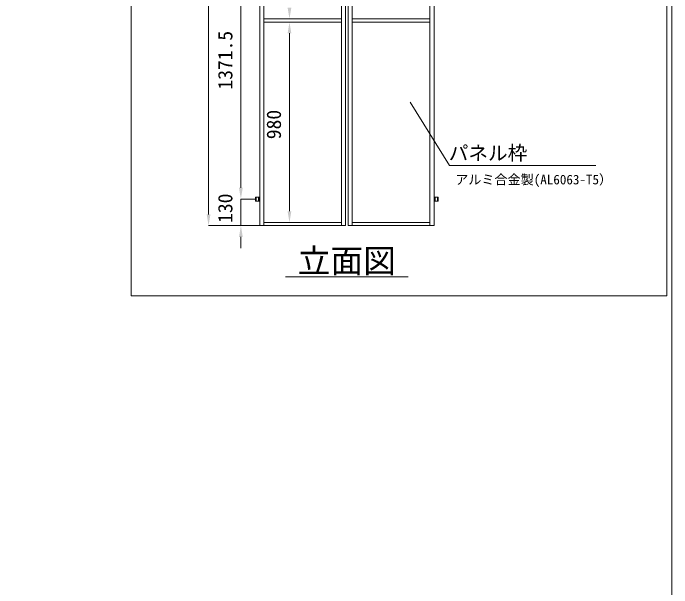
# Model space of a CAD drawing. Units: millimetres, scale not verified. Extents: x -30584 to 1616, y -23100 to 23100.
# Drawn here: x -3538 to 1616, y -18581 to -14085 of the extents above; entities that cross this region are included whole.
import ezdxf
from ezdxf.enums import TextEntityAlignment as Align

# ---------------------------------------------------------------- set-up
doc = ezdxf.new("R2010")
doc.units = ezdxf.units.MM
doc.header["$LTSCALE"] = 150
doc.linetypes.add('DASHED1', pattern=[1.8, 1.2, -0.6])
for name, color, linetype, lineweight in [('0-A_図面枠', 7, 'Continuous', 18), ('0-B_寸法', 3, 'Continuous', 18), ('1-8_標準ﾊﾟﾈﾙ', 7, 'Continuous', 18), ('1-A_文字', 7, 'Continuous', 18)]:
    doc.layers.add(name, color=color, linetype=linetype, lineweight=lineweight)
doc.styles.add('ＭＳ ゴシック', font='')
doc.styles.get('ＭＳ ゴシック').set_extended_font_data('MS Gothic')

msp = doc.modelspace()

# ---------------------------------------------------------------- linework, layer by layer
at = {"layer": '0-A_図面枠'}
for points in [[(-30584.2, -900), (1615.8, -900), (1615.8, -23100), (-30584.2, -23100)], [(-2615.8, -9601.9), (1576, -9601.9), (1576, -16297.3), (-2615.8, -16297.3)]]:
    msp.add_lwpolyline(points, close=True, dxfattribs=at)
at = {"layer": '0-B_寸法'}
for p, q in [((-2009.6, -11030.5), (-2009.6, -15659.3)), ((-1756.6, -13432.9), (-1756.6, -15451.3)), ((-1576.3, -14128.9), (-1374.7, -14128.9)), ((-1576.3, -14154.5), (-1374.7, -14154.5)), ((-1376.3, -14242.5), (-1376.3, -15634.5)), ((-1756.6, -15451.3), (-1756.6, -15363.3)), ((-1643.1, -15539.3), (-1758.2, -15539.3)), ((-1643.1, -15539.3), (-1758.2, -15539.3)), ((-1756.6, -15539.3), (-1756.6, -15747.3)), ((-1611.1, -15747.3), (-2011.2, -15747.3)), ((-1611.1, -15747.3), (-1758.2, -15747.3)), ((-1576.3, -15722.5), (-1374.7, -15722.5)), ((-1756.6, -15835.3), (-1756.6, -15923.3)), ((-1407.3, -16147.3), (-447.3, -16147.3))]:
    msp.add_line(p, q, dxfattribs=at)
at = {"layer": '0-B_寸法', "color": 91}
for points in [[(-1391, -14040.9), (-1376.3, -14128.9), (-1361.6, -14040.9)], [(-1391, -14242.5), (-1376.3, -14154.5), (-1361.6, -14242.5)], [(-1771.3, -15451.3), (-1756.6, -15539.3), (-1741.9, -15451.3)], [(-1771.3, -15451.3), (-1756.6, -15539.3), (-1741.9, -15451.3)], [(-2024.3, -15659.3), (-2009.6, -15747.3), (-1994.9, -15659.3)], [(-1391, -15634.5), (-1376.3, -15722.5), (-1361.6, -15634.5)], [(-1771.3, -15835.3), (-1756.6, -15747.3), (-1741.9, -15835.3)]]:
    msp.add_solid(points, dxfattribs=at)
at = {"layer": '1-8_標準ﾊﾟﾈﾙ', "linetype": 'DASHED1'}
for p, q in [((-1636.7, -15523.3), (-1636.7, -15555.3)), ((-1619.1, -15523.3), (-1619.1, -15555.3)), ((-235.6, -15523.3), (-235.6, -15555.3)), ((-218, -15523.3), (-218, -15555.3))]:
    msp.add_line(p, q, dxfattribs=at)
at = {"layer": '1-8_標準ﾊﾟﾈﾙ'}
for p, q in [((-1615.6, -15523.3), (-1615.6, -15555.3)), ((-239.1, -15523.3), (-239.1, -15555.3))]:
    msp.add_line(p, q, dxfattribs=at)
for points in [[(-1609.5, -10942.5), (-1577.9, -10942.5), (-1577.9, -15747.3), (-1609.5, -15747.3)], [(-937.5, -10942.5), (-969.1, -10942.5), (-969.1, -15747.3), (-937.5, -15747.3)], [(-917.2, -10942.5), (-885.6, -10942.5), (-885.6, -15747.3), (-917.2, -15747.3)], [(-245.2, -10942.5), (-276.8, -10942.5), (-276.8, -15747.3), (-245.2, -15747.3)], [(-969.1, -14128.9), (-1577.9, -14128.9), (-1577.9, -14154.5), (-969.1, -14154.5)], [(-885.6, -14128.9), (-276.8, -14128.9), (-276.8, -14154.5), (-885.6, -14154.5)], [(-969.1, -15747.3), (-1577.9, -15747.3), (-1577.9, -15722.5), (-969.1, -15722.5)], [(-885.6, -15747.3), (-276.8, -15747.3), (-276.8, -15722.5), (-885.6, -15722.5)]]:
    msp.add_lwpolyline(points, close=True, dxfattribs=at)
for points in [[(-1609.5, -15555.3), (-1641.5, -15555.3), (-1641.5, -15523.3), (-1609.5, -15523.3)], [(-245.2, -15555.3), (-213.2, -15555.3), (-213.2, -15523.3), (-245.2, -15523.3)]]:
    msp.add_lwpolyline(points, dxfattribs=at)
at = {"layer": '1-A_文字'}
for p, q in [((-431.3, -14781.2), (-123.1, -15277.9)), ((-123.1, -15277.9), (-122.5, -15277.9)), ((-122.5, -15277.9), (1020.4, -15277.9))]:
    msp.add_line(p, q, dxfattribs=at)

# ---------------------------------------------------------------- texts
at = {"layer": '0-B_寸法', "style": 'ＭＳ ゴシック'}
for s, p in [('1371.5', (-1789.2, -14682.8)), ('980', (-1409, -15071.1)), ('130', (-1789.2, -15726))]:
    msp.add_text(s, height=112.6, rotation=90, dxfattribs=at).set_placement(p, align=Align.BOTTOM_LEFT)
at = {"layer": '1-A_文字', "style": 'ＭＳ ゴシック'}
for s, height, p in [('パネル枠\u3000\u3000\u3000\u3000\u3000', 112.6, (-129.8, -15269.3)), ('アルミ合金製(AL6063-T5）', 75.07, (-79.1, -15446.8)), ('立面図', 187.7, (-1311.3, -16172.9))]:
    msp.add_text(s, height=height, dxfattribs=at).set_placement(p, align=Align.BOTTOM_LEFT)

doc.saveas('drawing.dxf')
